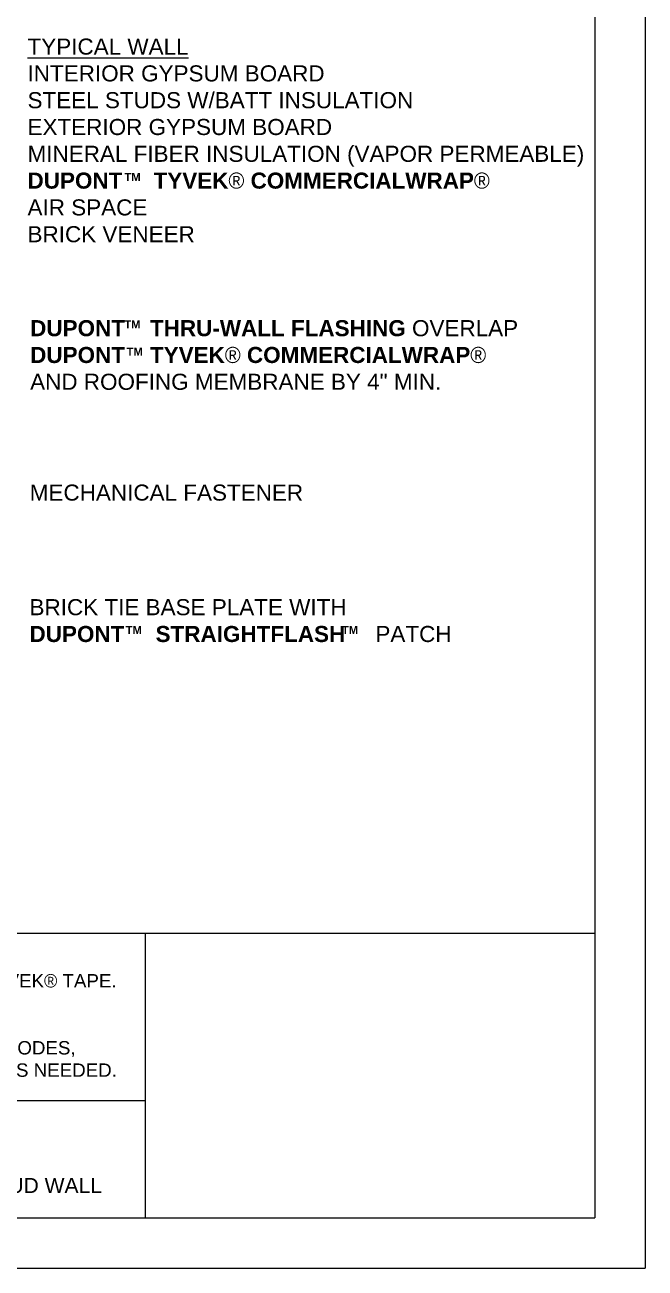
# Model space of a CAD drawing. Extents: x -1.9 to 49.1, y 313.3 to 379.3.
# Drawn here: x 30.57 to 49.08, y 313.26 to 350.37 of the extents above; entities that cross this region are included whole.
import ezdxf

# ---------------------------------------------------------------- set-up
doc = ezdxf.new("R2010")
doc.units = 0
doc.header["$LTSCALE"] = 1.5
doc.header["$MEASUREMENT"] = 0
doc.layers.add('8x11 layout', color=7, linetype='CONTINUOUS')
doc.layers.add('TEXT', color=7, linetype='CONTINUOUS')
doc.layers.add('VIEWPORT', color=7, linetype='CONTINUOUS', plot=False)
doc.styles.add('DETAILS', font='sanss___.ttf', dxfattribs={"height": 1})

msp = doc.modelspace()

# ---------------------------------------------------------------- linework, layer by layer
at = {"layer": '8x11 layout', "color": 7}
for p in [(47.57745702668217, 377.7587780834008), (-0.4225429733178316, 314.7587780834008)]:
    msp.add_line(p, (47.57745702668217, 314.7587780834008), dxfattribs=at)
at = {"layer": '8x11 layout'}
msp.add_line((-0.4225429733178316, 318.2601106130876), (34.15455105236026, 318.2601106130876), dxfattribs=at)
at = {"layer": '8x11 layout', "color": 7}
msp.add_lwpolyline([(47.57745702668205, 323.2494187099421), (-0.4225429733179453, 323.2494187099421)], dxfattribs=at)
at = {"layer": '8x11 layout'}
msp.add_lwpolyline([(34.15455105236026, 323.2494187099421), (34.15455105236026, 314.7587780834008)], dxfattribs=at)
at = {"layer": 'VIEWPORT', "color": 1}
for p in [(49.07745702668217, 379.2587780834008), (-1.922542973317832, 313.2587780834008)]:
    msp.add_line(p, (49.07745702668217, 313.2587780834008), dxfattribs=at)

# ---------------------------------------------------------------- texts
at = {"layer": 'TEXT', "attachment_point": 4, "style": 'DETAILS'}
for s, insert, char_height in [('{\\fArial|b0|i0|c0|p34;\\LTYPICAL WALL\\P}INTERIOR GYPSUM BOARD\\PSTEEL STUDS W/BATT INSULATION\\PEXTERIOR GYPSUM BOARD\\P{\\fArial|b0|i0|c0|p34;MINERAL FIBER INSULATION (VAPOR PERMEABLE)}\\P{\\fArial|b1|i0|c0|p34;DUPONT     TYVEK\\fSymbol|b0|i0|c2|p18;â} {\\fSansSerif|b1|i0|c2|p2;COMMERCIALWRAP\\fSymbol|b0|i0|c2|p18;â\\fSansSerif|b1|i0|c2|p2; \\fArial|b0|i0|c0|p34;\\PAIR SPACE\\PBRICK VENEER}', (30.64473458959606, 346.9218434007018), 0.48), ('{\\fSansSerif|b1|i0|c2|p2;TM}', (33.53737760274453, 345.8284445268264), 0.24), ('{\\fSansSerif|b1|i0|c2|p2;TM}', (33.53261119161925, 341.4338097118136), 0.24), ('{\\fSansSerif|b1|i0|c2|p2;TM}', (33.60053259484948, 340.619580296282), 0.24), ('{\\fSansSerif|b1|i0|c2|p2;TM}', (33.57434254569307, 332.308893421412), 0.24), ('{\\fSansSerif|b1|i0|c2|p2;TM}', (40.02710172110164, 332.308893421412), 0.24)]:
    msp.add_mtext(s, dxfattribs=dict(at, insert=insert, char_height=char_height))
at = {"layer": 'TEXT', "style": 'DETAILS'}
for s, insert, char_height, width, attachment_point in [('{\\fSansSerif|b1|i0|c2|p2;DUPONT    THRU-WALL FLASHING} OVERLAP {\\fSansSerif|b1|i0|c2|p2;DUPONT    TYVEK\\fSymbol|b0|i0|c2|p18;â} {\\fSansSerif|b1|i0|c2|p2;COMMERCIALWRAP\\fSymbol|b0|i0|c2|p18;â} AND ROOFING MEMBRANE BY 4" MIN.', (30.72266312021452, 341.5597857481814), 0.48, 14.7316550939093, 1), ('MECHANICAL FASTENER ', (30.71121870580578, 336.4078367922946), 0.48, 12.20717459951055, 4), ('BRICK TIE BASE PLATE WITH \\P{\\fSansSerif|b1|i0|c2|p2;DUPONT     STRAIGHTFLASH\\fSymbol|b0|i0|c2|p18;    } PATCH', (30.70408436425896, 332.5869843773826), 0.48, 12.51034211135186, 4), ('{\\LNOTE}\\P1) SEAL ALL DUPONT     TYVEK{\\fSymbol|b0|i0|c2|p18;â} WEATHER BARRIER SEAMS AND REPAIR MINOR HOLES WITH DUPONT     TYVEK{\\fSymbol|b0|i0|c2|p18;â} TAPE.\\P2) FASTEN DUPONT     TYVEK{\\fSymbol|b0|i0|c2|p18;â} WEATHER BARRIER WITH RECOMMENDED FASTENERS AND SPACING.\\P3) INTERIOR VAPOR RETARDER MAY BE REQUIRED IN SOME REGIONS.\\P\\pi-0.8,l0.8;4) THIS INFORMATION IS PROVIDED BY DUPONT AS REFERENCE ONLY; PLEASE CONSULT LOCAL BUILDING CODES, \\P\\pi0;REGULATIONS AND LAWS TO DETERMINE THE APPROPRIATE CONSTRUCTION METHONDS AND MATERIALS NEEDED.', (0.3504931888589908, 322.7040535425001), 0.4, 35.73533227802437, 1), ('\\pi4.4819;PARAPET WALL  DETAIL \\P\\pi1.1413;{\\H0.45x;BRICK VENEER / EXTERIOR INSULATION (WRAP OVER) / STEEL STUD WALL}', (8.639201735831648, 317.6183070383613), 1, 24.8924186185627, 1)]:
    msp.add_mtext(s, dxfattribs=dict(at, insert=insert, char_height=char_height, width=width, attachment_point=attachment_point))

doc.saveas('drawing.dxf')
